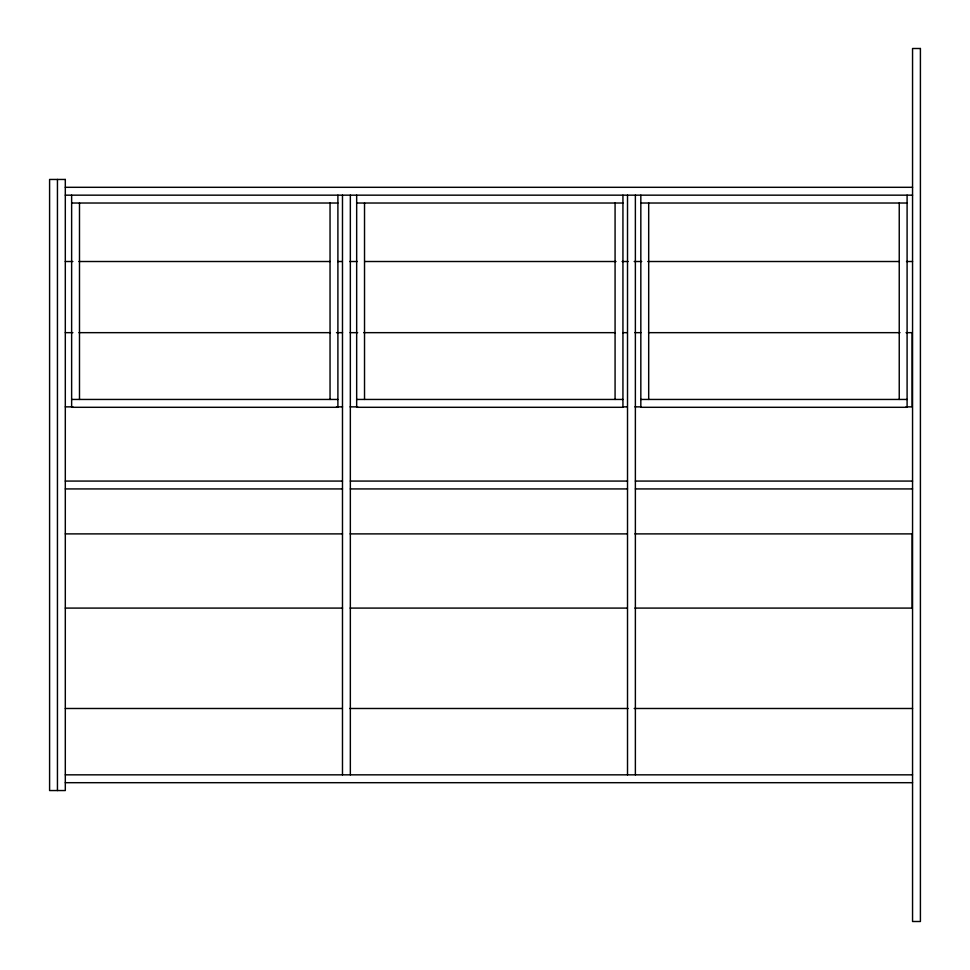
<?xml version="1.0" encoding="UTF-8"?>
<svg xmlns="http://www.w3.org/2000/svg" width="970" height="970" viewBox="0 0 970 970"><rect width="100%" height="100%" fill="white"/><g stroke="black" fill="none" stroke-linecap="round" stroke-linejoin="round"><path stroke-width="1.45" d="M65.305 187.307L912.552 187.307M65.305 195.164L912.552 195.164M71.634 203.021L337.899 203.021M356.669 203.021L622.934 203.021M640.83 203.021L907.095 203.021M65.305 261.512L72.871 261.512M78.922 261.512L330.067 261.512M337.633 261.512L342.167 261.512M349.733 261.512L357.299 261.512M364.865 261.512L616.011 261.512M622.073 261.512L628.123 261.512M634.174 261.512L641.74 261.512M647.79 261.512L898.935 261.512M906.501 261.512L912.552 261.512M65.305 332.661L72.883 332.661M78.934 332.661L330.406 332.661M336.469 332.661L342.531 332.661M350.097 332.661L357.675 332.661M363.738 332.661L615.198 332.661M622.776 332.661L627.323 332.661M634.889 332.661L640.952 332.661M648.53 332.661L900.002 332.661M906.053 332.661L912.115 332.661L912.115 406.866L906.053 406.866M71.634 399.446L337.899 399.446M356.669 399.446L622.934 399.446M640.83 399.446L907.095 399.446M65.305 406.866L72.883 406.866M336.469 406.866L342.531 406.866M350.097 406.866L357.675 406.866M622.776 406.866L627.323 406.866M634.889 406.866L640.952 406.866M65.305 481.071L342.483 481.071M350.34 481.071L627.517 481.071M635.374 481.071L912.552 481.071M65.305 488.928L342.483 488.928M350.34 488.928L627.517 488.928M635.374 488.928L912.552 488.928M65.305 533.888L342.531 533.888M350.097 533.888L627.323 533.888M634.889 533.888L912.115 533.888L912.115 608.093L634.889 608.093M65.305 608.093L342.531 608.093M350.097 608.093L627.323 608.093M65.305 708.488L342.167 708.488M349.733 708.488L628.123 708.488M634.174 708.488L912.552 708.488M65.305 774.836L912.552 774.836M65.305 782.693L912.552 782.693M907.095 195.164L907.095 407.303L640.83 407.303L640.83 195.164M899.238 203.021L899.238 399.446M648.688 203.021L648.688 399.446M635.374 195.164L635.374 774.836M627.517 195.164L627.517 774.836M622.934 195.164L622.934 407.303L356.669 407.303L356.669 195.164M615.077 203.021L615.077 399.446M364.526 203.021L364.526 399.446M350.34 195.164L350.34 774.836M342.483 195.164L342.483 774.836M337.899 195.164L337.899 407.303L71.634 407.303L71.634 195.164M330.042 203.021L330.042 399.446M79.492 203.021L79.492 399.446M57.448 179.45L57.448 790.55M920.409 48.5L912.552 48.5L912.552 921.5L920.409 921.5L920.409 48.5M65.305 179.45L49.591 179.45L49.591 790.55L65.305 790.55L65.305 179.45"/></g></svg>
